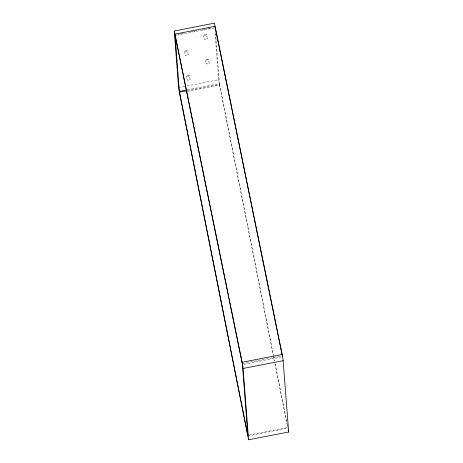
<?xml version="1.0" encoding="UTF-8"?>
<svg xmlns="http://www.w3.org/2000/svg" width="463" height="463" viewBox="0 0 463 463"><rect width="100%" height="100%" fill="white"/><g stroke="black" fill="none" stroke-linecap="round" stroke-linejoin="round"><path stroke-width="0.35" stroke-dasharray="2.31 1.74" d="M178.568 34.25L180.674 33.845M181.38 33.706L185.073 32.971M190.409 31.953L197.093 30.633M202.429 29.615L207.383 28.654M208.09 28.521L211.782 27.78M176.507 35.159L213.9 27.896M178.573 87.513L186.305 86.014M187.006 85.875L218.634 79.734L214.93 31.131M187.37 89.845L219.421 83.618L215.608 33.585M187.237 90.748L219.566 84.469L273.425 355.202M187.243 91.39L219.572 85.111L273.286 355.138M242.276 363.582L282.337 355.798M243.781 364.3L281.18 357.037M249.14 435.006L287.801 427.494M247.873 435.897L287.945 428.101M206.562 34.684A1.534 0.37 -11.4 0 1 204.333 35.443A1.534 0.37 -11.4 0 1 204.287 34.8A1.534 0.37 -11.4 0 1 206.562 34.684L207.349 38.568A1.534 0.37 -11.4 0 1 205.121 39.326A1.534 0.37 -11.4 0 1 205.068 38.689A1.534 0.37 -11.4 0 1 207.349 38.568M203.558 35.269L204.345 39.152M208.443 59.31A1.534 0.37 -11.4 0 1 206.209 60.068A1.534 0.37 -11.4 0 1 206.162 59.426A1.534 0.37 -11.4 0 1 208.443 59.31L209.224 63.194A1.534 0.37 -11.4 0 1 206.996 63.952A1.534 0.37 -11.4 0 1 206.944 63.315A1.534 0.37 -11.4 0 1 209.224 63.194M205.433 59.895L206.22 63.778M187.469 50.889A1.534 0.37 -11.4 0 1 185.241 51.648A1.534 0.37 -11.4 0 1 185.194 51.005A1.534 0.37 -11.4 0 1 187.469 50.889L188.256 54.773A1.534 0.37 -11.4 0 1 186.022 55.531A1.534 0.37 -11.4 0 1 185.976 54.894A1.534 0.37 -11.4 0 1 188.256 54.773M184.465 51.474L185.246 55.357M189.344 75.515A1.534 0.37 -11.4 0 1 187.116 76.273A1.534 0.37 -11.4 0 1 187.069 75.631A1.534 0.37 -11.4 0 1 189.344 75.515L190.131 79.399A1.534 0.37 -11.4 0 1 187.903 80.157A1.534 0.37 -11.4 0 1 187.851 79.52A1.534 0.37 -11.4 0 1 190.131 79.399M186.34 76.1L187.127 79.983M273.564 355.914L274.547 360.874M275.115 363.71L287.095 423.952M287.239 424.658L287.662 426.788M273.43 355.844L274.414 360.81M274.981 363.646L287.668 427.43M219.566 84.469L219.421 83.618M219.572 85.111L218.634 79.734"/><path stroke-width="0.69" d="M174.267 31.05L242.867 366.083L248.625 439.85L179.181 91.199L178.573 87.513L174.267 31.05L214.363 23.15L214.519 23.688L282.928 358.304L288.686 432.066L288.183 429.965M175.031 34.094L215.092 26.316M179.355 91.402L175.055 34.933L242.392 364.184L247.873 435.897L179.401 91.715L179.355 91.402L186.381 90.036M179.505 92.247L186.531 90.887M242.132 362.263L282.199 354.484M243.231 368.444L283.298 360.66M248.666 439.769L288.733 431.991M232.015 109.673L215.121 27.132L215.226 28.584M232.16 110.385L282.511 356.776"/></g></svg>
